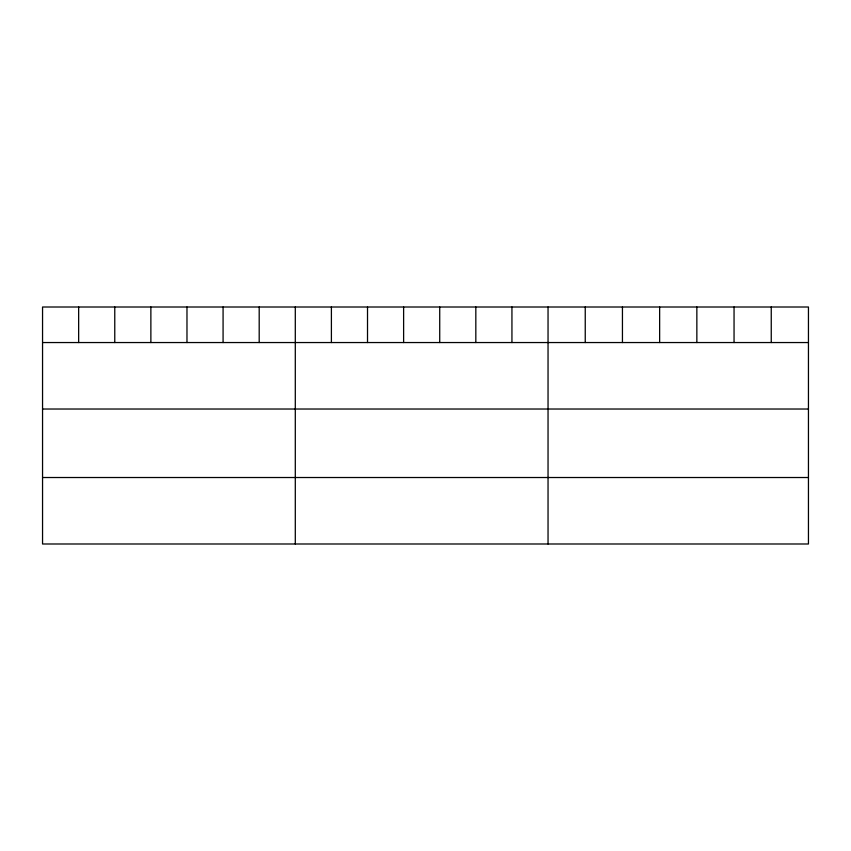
<?xml version="1.0" encoding="UTF-8"?>
<svg xmlns="http://www.w3.org/2000/svg" width="851" height="851" viewBox="0 0 851 851"><rect width="100%" height="100%" fill="white"/><g stroke="black" fill="none" stroke-linecap="round" stroke-linejoin="round"><path stroke-width="1.28" d="M808.45 342.549L808.45 543.991L42.55 543.991L42.55 307.009L808.45 307.009L808.45 342.549L42.55 342.549M42.55 409.023L808.45 409.023M42.55 477.517L808.45 477.517M771.251 307.009L771.251 342.549M734.051 307.009L734.051 342.549M696.852 307.009L696.852 342.549M659.642 307.009L659.642 342.549M622.443 307.009L622.443 342.549M585.243 307.009L585.243 342.549M548.044 307.009L548.044 543.991M511.94 307.009L511.94 342.549M475.826 307.009L475.826 342.549M439.722 307.009L439.722 342.549M403.619 307.009L403.619 342.549M367.515 307.009L367.515 342.549M331.401 307.009L331.401 342.549M295.297 307.009L295.297 543.991M259.193 307.009L259.193 342.549M223.079 307.009L223.079 342.549M186.975 307.009L186.975 342.549M150.872 307.009L150.872 342.549M114.768 307.009L114.768 342.549M78.654 307.009L78.654 342.549"/></g></svg>
